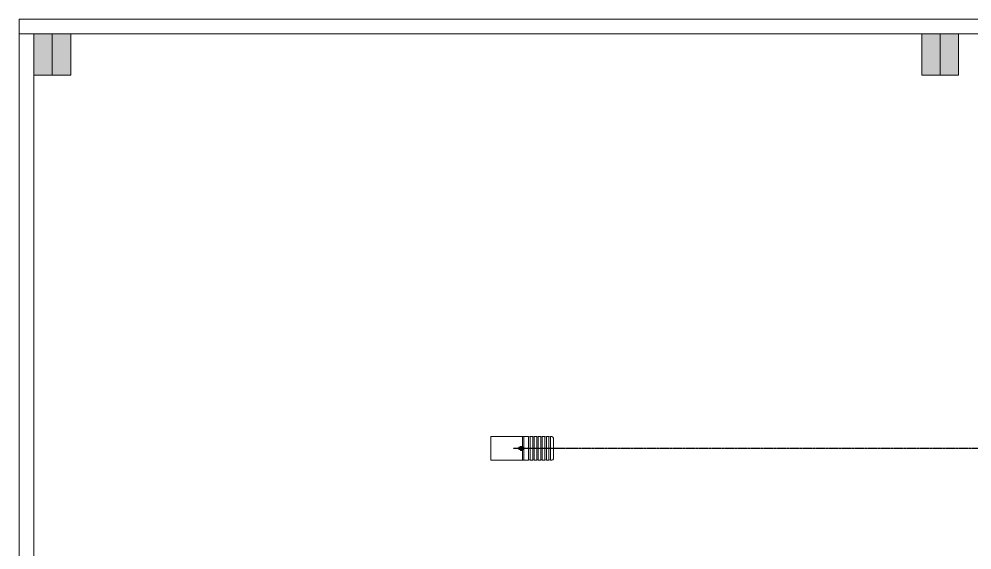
# Model space of a CAD drawing. Header units: millimetres. Extents: x -50460 to 50460, y -35640 to 35640.
# Drawn here: x -39495 to -33045, y -3801 to -210 of the extents above; entities that cross this region are included whole.
import ezdxf

# ---------------------------------------------------------------- set-up
doc = ezdxf.new("R2010")
doc.units = ezdxf.units.MM
doc.linetypes.add('双点画线', pattern=[22, 12, -2, 2, -2, 2, -2])
doc.linetypes.add('点画线', pattern=[18, 12, -2, 2, -2])
for name, color, linetype, lineweight in [('7', 30, '双点画线', 18), ('EB0_1', 7, 'Continuous', 15), ('WALL-MOVE', 6, 'Continuous', 18), ('中心线层', 1, '点画线', 18), ('剖面线层', 6, 'Continuous', 18), ('尺寸线层', 4, 'Continuous', 18), ('标注层AM_5', 3, 'Continuous', 25), ('细实线层', 3, 'Continuous', 18)]:
    doc.layers.add(name, color=color, linetype=linetype, lineweight=lineweight)

# ---------------------------------------------------------------- blocks, each defined once
blk = doc.blocks.new('*X553')
at = {"layer": 'EB0_1', "linetype": 'Continuous', "lineweight": 18}
for p, q in [((-14.1, -10.4), (-14.1, 10.4)), ((-1, 13.9), (-13.1, 13.9)), ((-13.1, 6.9), (-1, 6.9)), ((0, -10.4), (0, 10.4)), ((-13.1, -6.9), (-1, -6.9)), ((-1, -13.9), (-13.1, -13.9))]:
    blk.add_line(p, q, dxfattribs=at)
for centre, radius, start, end in [((-7.7, 10.4), 6.38, 147.13277, 212.86723), ((9.9, 0), 24, 163.22135, 196.77865), ((-6.4, 10.4), 6.38, 327.13277, 32.86723), ((-24, 0), 24, 343.22135, 16.77865), ((-7.7, -10.4), 6.38, 147.13277, 212.86723), ((-6.4, -10.4), 6.38, 327.13277, 32.86723)]:
    blk.add_arc(centre, radius, start, end, dxfattribs=at)
at = {"layer": '中心线层', "linetype": '点画线', "lineweight": 18}
blk.add_line((1, 0), (-17.1, 0), dxfattribs=at)
blk = doc.blocks.new('*X554')
at = {"layer": 'EB0_1', "linetype": 'Continuous', "lineweight": 18}
for p, q in [((0, -79), (0, 81)), ((0, 80), (32, 80)), ((30, 80), (32.5, 80)), ((32.5, -80), (32.5, 80)), ((42.5, 80), (60, 80)), ((42.5, 80), (60, 80)), ((42.5, 80), (60, 80)), ((42.5, -80), (42.5, 80)), ((60, -80), (60, 80)), ((60, -80), (60, 80)), ((60, -80), (60, 80)), ((70, -80), (70, 80)), ((70, 80), (87.5, 80)), ((70, 80), (87.5, 80)), ((87.5, -80), (87.5, 80)), ((87.5, -80), (87.5, 80)), ((97.5, 80), (115, 80)), ((97.5, -80), (97.5, 80)), ((115, -80), (115, 80)), ((125, 80), (142.5, 80)), ((125, -80), (125, 80)), ((142.5, -80), (142.5, 80)), ((152.5, 80), (170, 80)), ((152.5, -80), (152.5, 80)), ((170, -80), (170, 80)), ((180, 80), (190, 80)), ((180, -80), (180, 80)), ((200, -70), (200, 70)), ((-33, 8), (-35, 6)), ((-35, 6), (-35, -6)), ((-33, 8), (-33, -8)), ((-33, 8), (-10, 8)), ((-10, 6.9), (0, 6.9)), ((-33, -8), (-35, -6)), ((-33, -8), (-10, -8)), ((-10, -7), (0, -7)), ((0, -80), (32, -80)), ((30, -80), (32.5, -80)), ((42.5, -80), (60, -80)), ((42.5, -80), (60, -80)), ((42.5, -80), (60, -80)), ((70, -80), (87.5, -80)), ((70, -80), (87.5, -80)), ((97.5, -80), (115, -80)), ((125, -80), (142.5, -80)), ((152.5, -80), (170, -80)), ((180, -80), (190, -80))]:
    blk.add_line(p, q, dxfattribs=at)
for centre, radius, start, end in [((37.5, 85.2), 7.25, 226.39718, 313.60282), ((65, 85.2), 7.25, 226.39718, 313.60282), ((92.5, 85.2), 7.25, 226.39718, 313.60282), ((120, 85.2), 7.25, 226.39718, 313.60282), ((147.5, 85.2), 7.25, 226.39718, 313.60282), ((175, 85.2), 7.25, 226.39718, 313.60282), ((190, 70), 10, 0, 90), ((37.5, -85.3), 7.25, 46.39718, 133.60282), ((65, -85.3), 7.25, 46.39718, 133.60282), ((92.5, -85.3), 7.25, 46.39718, 133.60282), ((120, -85.3), 7.25, 46.39718, 133.60282), ((147.5, -85.3), 7.25, 46.39718, 133.60282), ((175, -85.3), 7.25, 46.39718, 133.60282), ((190, -70), 10, 270, 360)]:
    blk.add_arc(centre, radius, start, end, dxfattribs=at)
at = {"layer": '中心线层', "linetype": '点画线', "lineweight": 18}
blk.add_line((-49.9, 0), (213.7, 0), dxfattribs=at)
at = {"layer": '细实线层', "linetype": 'Continuous', "lineweight": 18}
for p, q in [((-33, 6.9), (-10, 6.9)), ((-10, 8), (0, 8)), ((-33, -7), (-10, -7)), ((-10, -8), (0, -8))]:
    blk.add_line(p, q, dxfattribs=at)
blk = doc.blocks.new('*X552')
at = {"layer": 'EB0_1', "linetype": 'Continuous', "lineweight": 18}
for p, q in [((-376.5, -80), (-376.5, 80.1)), ((-152.5, 80.1), (-376.5, 80.1)), ((-162.5, -80), (-162.5, 80.1)), ((-152.5, -80), (-152.5, 80.1)), ((-152.5, -80), (-376.5, -80))]:
    blk.add_line(p, q, dxfattribs=at)
at = {"layer": '剖面线层', "linetype": 'Continuous', "lineweight": 18}
blk.add_blockref('*X554', (-152.5, 0), dxfattribs=at)
at = {"layer": '细实线层', "linetype": 'Continuous', "lineweight": 18}
blk.add_blockref('*X553', (-162.5, 0), dxfattribs=at)
blk = doc.blocks.new('*X738')
at = {"layer": '尺寸线层'}
h = blk.add_hatch(color=256, dxfattribs=at)
h.paths.add_polyline_path([(-125, 0), (-125, -165.5), (-125, -280), (0, -280), (0, 0)], flags=0)
h.paths.add_polyline_path([(0, 0), (0, -141.5), (0, -280), (125, -280), (125, 0)], flags=0)
for p, q in [((-125, 0), (125, 0)), ((0, -280), (0, 0)), ((125, 0), (125, -280)), ((-125, -280), (-125, 0)), ((125, -280), (-125, -280))]:
    blk.add_line(p, q, dxfattribs=at)
blk = doc.blocks.new('*X739')
at = {"layer": '尺寸线层'}
h = blk.add_hatch(color=256, dxfattribs=at)
h.paths.add_polyline_path([(-125, 0), (-125, -165.5), (-125, -280), (0, -280), (0, 0)], flags=0)
h.paths.add_polyline_path([(0, 0), (0, -141.5), (0, -280), (125, -280), (125, 0)], flags=0)
for p, q in [((-125, 0), (125, 0)), ((0, -280), (0, 0)), ((125, 0), (125, -280)), ((-125, -280), (-125, 0)), ((125, -280), (-125, -280))]:
    blk.add_line(p, q, dxfattribs=at)
blk = doc.blocks.new('*X737')
at = {"layer": '尺寸线层'}
for name, p in [('*X738', (-60100, 0)), ('*X739', (-54090, 0))]:
    blk.add_blockref(name, p, dxfattribs=at)

msp = doc.modelspace()

# ---------------------------------------------------------------- linework, layer by layer
at = {"layer": '7', "linetype": '双点画线', "lineweight": 25}
msp.add_line((17505.258, -3114.726), (-36151.139, -3114.726), dxfattribs=at)
at = {"layer": 'WALL-MOVE'}
for p, q in [((-39494.742, -209.726), (-10844.742, -209.726)), ((-39494.742, -17389.726), (-39494.742, -209.726)), ((-39494.742, -309.726), (-10844.742, -309.726)), ((-39394.742, -17389.726), (-39394.742, -309.726))]:
    msp.add_line(p, q, dxfattribs=at)

# ---------------------------------------------------------------- block references
at = {"layer": '尺寸线层'}
msp.add_blockref('*X737', (20830.258, -309.726), dxfattribs=at)
at = {"layer": '标注层AM_5'}
msp.add_blockref('*X552', (-35925.242, -3114.726), dxfattribs=at)

doc.saveas('drawing.dxf')
